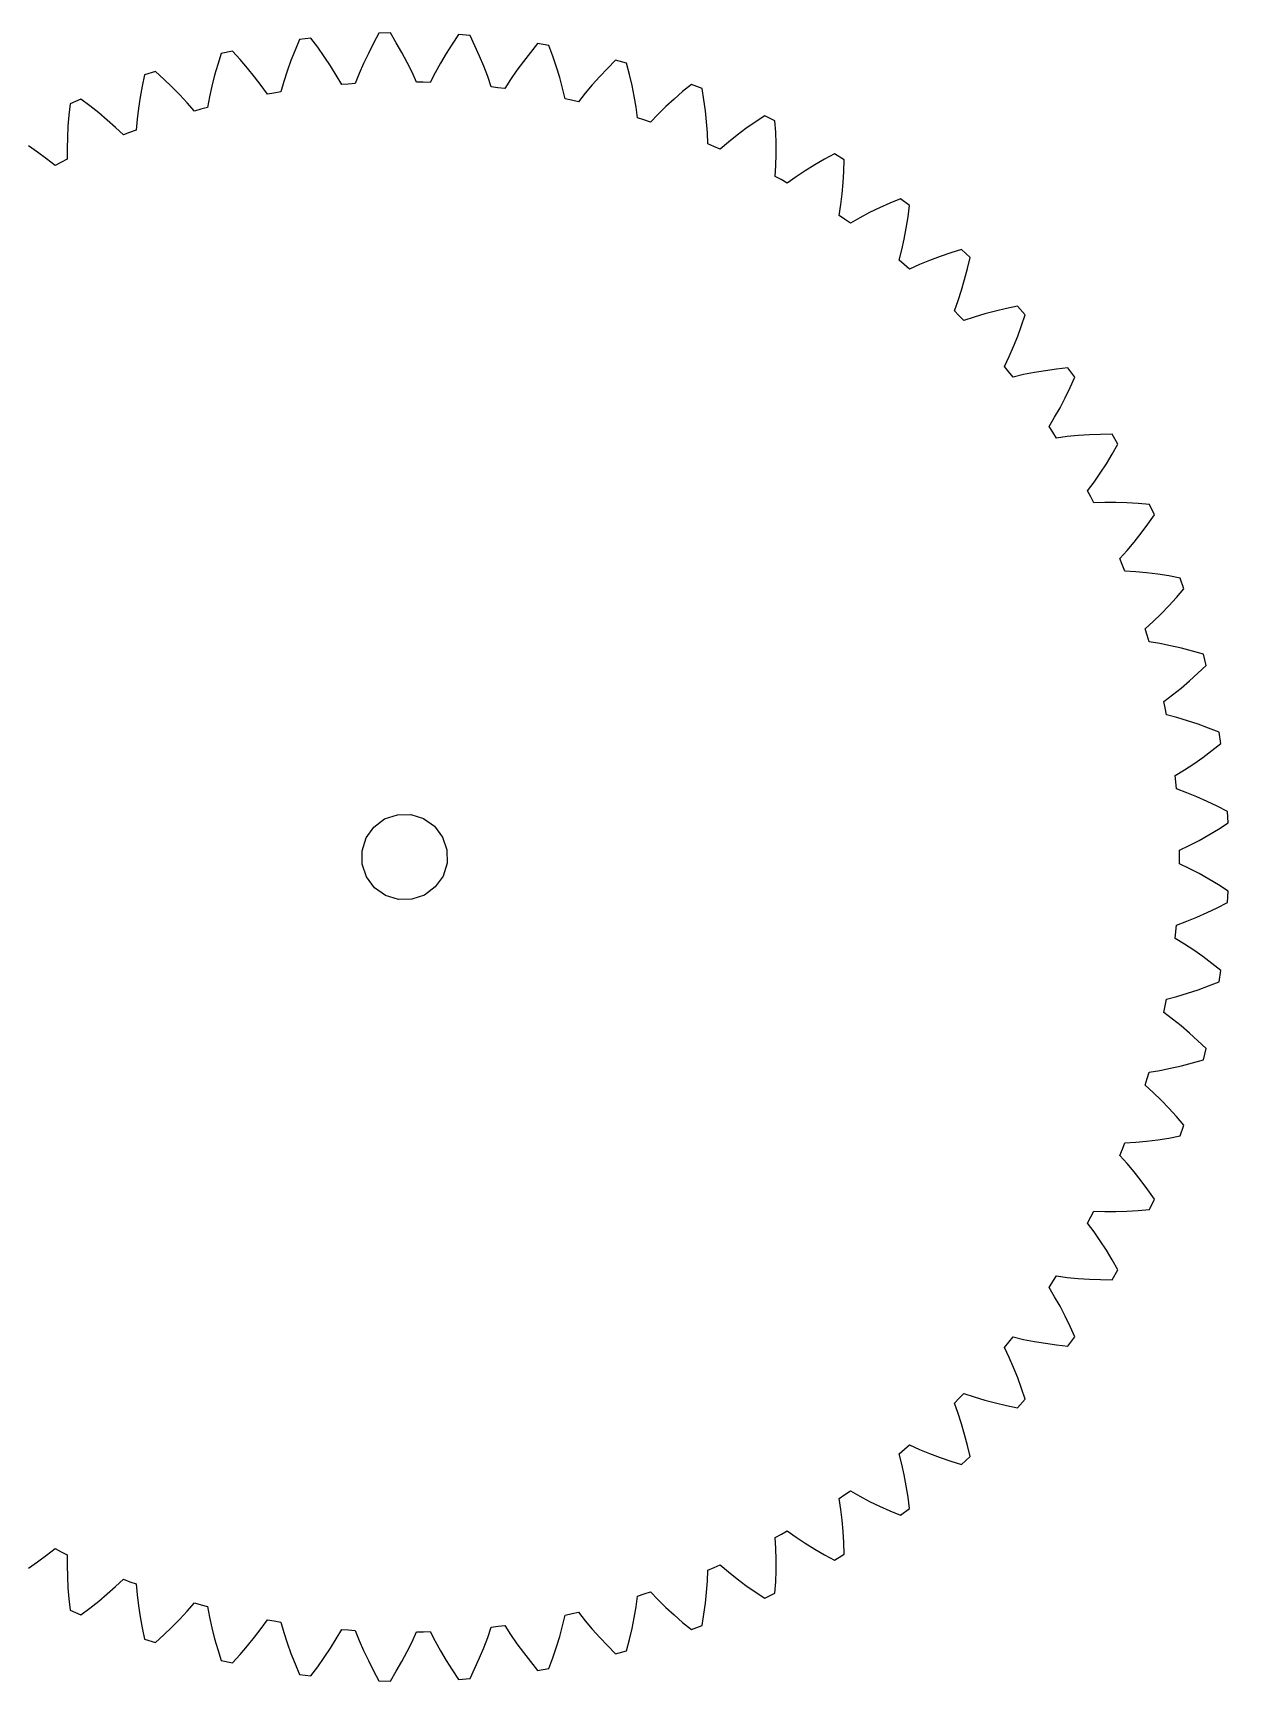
# Model space of a CAD drawing. Header units: metres. Extents: x -46 to 232, y -96 to 96.
# Drawn here: x 92.8 to 232, y -96 to 96 of the extents above; entities that cross this region are included whole.
import ezdxf

# ---------------------------------------------------------------- set-up
doc = ezdxf.new("R2010")
doc.units = ezdxf.units.M

msp = doc.modelspace()

# ---------------------------------------------------------------- linework, layer by layer
for p, q in [((134.427, 95.9562), (133.09, 95.9239)), ((135.117, 94.8196), (134.427, 95.9562)), ((123.846, 95.1877), (123.327, 93.9633)), ((125.174, 95.349), (123.846, 95.1877)), ((125.971, 94.2843), (125.174, 95.349)), ((126.728, 93.2109), (125.971, 94.2843)), ((132.455, 94.7553), (131.861, 93.5836)), ((133.09, 95.9239), (132.455, 94.7553)), ((135.768, 93.6781), (135.117, 94.8196)), ((141.617, 94.6625), (140.913, 93.5537)), ((142.362, 95.7645), (141.617, 94.6625)), ((143.696, 95.6675), (142.362, 95.7645)), ((144.273, 94.4697), (143.696, 95.6675)), ((144.81, 93.2707), (144.273, 94.4697)), ((151.575, 94.7109), (150.728, 93.6859)), ((152.894, 94.4856), (151.575, 94.7109)), ((153.353, 93.2376), (152.894, 94.4856)), ((114.318, 92.2941), (113.96, 91.0301)), ((114.716, 93.5629), (114.318, 92.2941)), ((116.022, 93.8515), (114.716, 93.5629)), ((116.918, 92.8687), (116.022, 93.8515)), ((117.775, 91.8734), (116.918, 92.8687)), ((122.849, 92.7398), (122.411, 91.5179)), ((123.327, 93.9633), (122.849, 92.7398)), ((127.445, 92.1291), (126.728, 93.2109)), ((128.12, 91.0397), (127.445, 92.1291)), ((131.308, 92.4097), (130.797, 91.2341)), ((131.861, 93.5836), (131.308, 92.4097)), ((136.377, 92.5322), (135.768, 93.6781)), ((136.944, 91.3827), (136.377, 92.5322)), ((140.249, 92.4386), (139.627, 91.3178)), ((140.913, 93.5537), (140.249, 92.4386)), ((145.306, 92.0713), (144.81, 93.2707)), ((149.919, 92.6503), (149.151, 91.6045)), ((150.728, 93.6859), (149.919, 92.6503)), ((153.771, 91.9924), (153.353, 93.2376)), ((160.644, 92.773), (159.701, 91.8346)), ((161.934, 92.4215), (160.644, 92.773)), ((162.271, 91.135), (161.934, 92.4215)), ((105.786, 91.0644), (105.512, 89.7631)), ((107.058, 91.4778), (105.786, 91.0644)), ((108.044, 90.586), (107.058, 91.4778)), ((108.994, 89.678), (108.044, 90.586)), ((113.96, 91.0301), (113.642, 89.7717)), ((118.593, 90.8659), (117.775, 91.8734)), ((119.371, 89.8467), (118.593, 90.8659)), ((122.016, 90.2985), (121.665, 89.0825)), ((122.411, 91.5179), (122.016, 90.2985)), ((128.753, 89.9431), (128.12, 91.0397)), ((130.797, 91.2341), (130.33, 90.0576)), ((137.467, 90.2301), (136.944, 91.3827)), ((138.234, 90.2149), (137.467, 90.2301)), ((139.048, 90.1919), (138.234, 90.2149)), ((139.627, 91.3178), (139.048, 90.1919)), ((145.76, 90.8724), (145.306, 92.0713)), ((146.169, 89.6748), (145.76, 90.8724)), ((148.424, 90.5489), (147.739, 89.4841)), ((149.151, 91.6045), (148.424, 90.5489)), ((154.149, 90.7508), (153.771, 91.9924)), ((154.485, 89.5137), (154.149, 90.7508)), ((158.797, 90.8818), (157.931, 89.915)), ((159.701, 91.8346), (158.797, 90.8818)), ((162.567, 89.8552), (162.271, 91.135)), ((105.277, 88.4705), (105.083, 87.1873)), ((105.512, 89.7631), (105.277, 88.4705)), ((109.905, 88.7542), (108.994, 89.678)), ((110.777, 87.8148), (109.905, 88.7542)), ((113.367, 88.5199), (113.134, 87.2756)), ((113.642, 89.7717), (113.367, 88.5199)), ((120.106, 88.8162), (119.371, 89.8467)), ((120.861, 88.9485), (120.106, 88.8162)), ((121.665, 89.0825), (120.861, 88.9485)), ((129.517, 90.0018), (128.753, 89.9431)), ((130.33, 90.0576), (129.517, 90.0018)), ((146.931, 89.5856), (146.169, 89.6748)), ((147.739, 89.4841), (146.931, 89.5856)), ((154.777, 88.2821), (154.485, 89.5137)), ((155.526, 88.1199), (154.777, 88.2821)), ((157.105, 88.9346), (156.321, 87.9409)), ((157.931, 89.915), (157.105, 88.9346)), ((162.824, 88.583), (162.567, 89.8552)), ((163.038, 87.3193), (162.824, 88.583)), ((168.454, 89.1258), (167.462, 88.2648)), ((169.483, 89.9689), (168.454, 89.1258)), ((170.734, 89.4945), (169.483, 89.9689)), ((170.944, 88.1816), (170.734, 89.4945)), ((96.991, 86.3941), (96.8824, 85.0848)), ((97.138, 87.7157), (96.991, 86.3941)), ((98.3645, 88.2499), (97.138, 87.7157)), ((99.4323, 87.4575), (98.3645, 88.2499)), ((100.465, 86.6454), (99.4323, 87.4575)), ((101.461, 85.8139), (100.465, 86.6454)), ((105.083, 87.1873), (104.929, 85.9147)), ((111.608, 86.8601), (110.777, 87.8148)), ((112.347, 87.0646), (111.608, 86.8601)), ((113.134, 87.2756), (112.347, 87.0646)), ((156.321, 87.9409), (155.526, 88.1199)), ((163.21, 86.0652), (163.038, 87.3193)), ((165.591, 86.4899), (164.714, 85.5765)), ((166.507, 87.3861), (165.591, 86.4899)), ((167.462, 88.2648), (166.507, 87.3861)), ((171.116, 86.8791), (170.944, 88.1816)), ((171.248, 85.5881), (171.116, 86.8791)), ((96.8824, 85.0848), (96.8128, 83.7889)), ((102.42, 84.9631), (101.461, 85.8139)), ((103.34, 84.093), (102.42, 84.9631)), ((104.818, 84.6538), (104.055, 84.3679)), ((104.929, 85.9147), (104.818, 84.6538)), ((163.94, 85.8314), (163.21, 86.0652)), ((164.714, 85.5765), (163.94, 85.8314)), ((171.34, 84.3095), (171.248, 85.5881)), ((175.834, 84.8237), (174.799, 84.0412)), ((176.905, 85.5849), (175.834, 84.8237)), ((178.01, 86.3248), (176.905, 85.5849)), ((179.209, 85.7319), (178.01, 86.3248)), ((179.292, 84.4048), (179.209, 85.7319)), ((93.3407, 82.0723), (92.2688, 82.8038)), ((96.8128, 83.7889), (96.7829, 82.5074)), ((104.055, 84.3679), (103.34, 84.093)), ((171.39, 83.0447), (171.34, 84.3095)), ((172.094, 82.7416), (171.39, 83.0447)), ((172.84, 82.4131), (172.094, 82.7416)), ((173.8, 83.2377), (172.84, 82.4131)), ((174.799, 84.0412), (173.8, 83.2377)), ((179.338, 83.0918), (179.292, 84.4048)), ((179.344, 81.794), (179.338, 83.0918)), ((94.3771, 81.318), (93.3407, 82.0723)), ((95.3762, 80.5408), (94.3771, 81.318)), ((96.0619, 80.8834), (95.3762, 80.5408)), ((96.7939, 81.2417), (96.0619, 80.8834)), ((96.7829, 82.5074), (96.7939, 81.2417)), ((179.312, 80.5126), (179.344, 81.794)), ((184.975, 81.2449), (183.836, 80.5906)), ((186.146, 81.8748), (184.975, 81.2449)), ((187.282, 81.1689), (186.146, 81.8748)), ((187.237, 79.8399), (187.282, 81.1689)), ((179.24, 79.2489), (179.312, 80.5126)), ((179.912, 78.8792), (179.24, 79.2489)), ((180.622, 78.4803), (179.912, 78.8792)), ((181.658, 79.2084), (180.622, 78.4803)), ((182.729, 79.9117), (181.658, 79.2084)), ((183.836, 80.5906), (182.729, 79.9117)), ((187.155, 78.5287), (187.237, 79.8399)), ((186.881, 75.964), (187.037, 77.2363)), ((187.037, 77.2363), (187.155, 78.5287)), ((186.687, 74.7131), (186.881, 75.964)), ((190.224, 75.0361), (189.09, 74.4394)), ((191.391, 75.6051), (190.224, 75.0361)), ((192.588, 76.1464), (191.391, 75.6051)), ((193.814, 76.6602), (192.588, 76.1464)), ((194.877, 75.848), (193.814, 76.6602)), ((194.704, 74.5296), (194.877, 75.848)), ((187.32, 74.2803), (186.687, 74.7131)), ((187.989, 73.8147), (187.32, 74.2803)), ((189.09, 74.4394), (187.989, 73.8147)), ((194.253, 71.9575), (194.496, 73.2324)), ((194.496, 73.2324), (194.704, 74.5296)), ((193.976, 70.7061), (194.253, 71.9575)), ((193.662, 69.4797), (193.976, 70.7061)), ((194.25, 68.9879), (193.662, 69.4797)), ((197.214, 69.4599), (196.027, 68.9755)), ((198.429, 69.9136), (197.214, 69.4599)), ((199.673, 70.3369), (198.429, 69.9136)), ((200.943, 70.73), (199.673, 70.3369)), ((201.923, 69.8189), (200.943, 70.73)), ((201.623, 68.5234), (201.923, 69.8189)), ((194.871, 68.46), (194.25, 68.9879)), ((196.027, 68.9755), (194.871, 68.46)), ((200.927, 66.0068), (201.291, 67.2523)), ((201.291, 67.2523), (201.623, 68.5234)), ((200.529, 64.7881), (200.927, 66.0068)), ((200.099, 63.5977), (200.529, 64.7881)), ((200.637, 63.0514), (200.099, 63.5977)), ((204.886, 63.5694), (203.632, 63.2352)), ((206.165, 63.8707), (204.886, 63.5694)), ((207.467, 64.1393), (206.165, 63.8707)), ((208.354, 63.1379), (207.467, 64.1393)), ((201.204, 62.466), (200.637, 63.0514)), ((202.404, 62.8676), (201.204, 62.466)), ((203.632, 63.2352), (202.404, 62.8676)), ((207.477, 60.6444), (207.931, 61.8775)), ((207.931, 61.8775), (208.354, 63.1379)), ((206.994, 59.4398), (207.477, 60.6444)), ((205.938, 57.1218), (206.481, 58.2651)), ((206.481, 58.2651), (206.994, 59.4398)), ((206.421, 56.5262), (205.938, 57.1218)), ((206.928, 55.8888), (206.421, 56.5262)), ((208.162, 56.1726), (206.928, 55.8888)), ((209.42, 56.42), (208.162, 56.1726)), ((210.7, 56.6316), (209.42, 56.42)), ((212.002, 56.8081), (210.7, 56.6316)), ((213.324, 56.9498), (212.002, 56.8081)), ((214.11, 55.8675), (213.324, 56.9498)), ((213.567, 54.6538), (214.11, 55.8675)), ((212.997, 53.4702), (213.567, 54.6538)), ((211.776, 51.1981), (212.4, 52.3179)), ((212.4, 52.3179), (212.997, 53.4702)), ((211.125, 50.1126), (211.776, 51.1981)), ((211.548, 49.4733), (211.125, 50.1126)), ((211.992, 48.7898), (211.548, 49.4733)), ((213.247, 48.9532), (211.992, 48.7898)), ((214.523, 49.0781), (213.247, 48.9532)), ((215.817, 49.1651), (214.523, 49.0781)), ((217.13, 49.2151), (215.817, 49.1651)), ((218.46, 49.2285), (217.13, 49.2151)), ((219.138, 48.0754), (218.46, 49.2285)), ((218.48, 46.9198), (219.138, 48.0754)), ((217.799, 45.7968), (218.48, 46.9198)), ((216.364, 43.6532), (217.093, 44.7074)), ((217.093, 44.7074), (217.799, 45.7968)), ((215.611, 42.6356), (216.364, 43.6532)), ((215.97, 41.9584), (215.611, 42.6356)), ((216.346, 41.2352), (215.97, 41.9584)), ((217.611, 41.2768), (216.346, 41.2352)), ((218.893, 41.2779), (217.611, 41.2768)), ((220.19, 41.2396), (218.893, 41.2779)), ((221.502, 41.1626), (220.19, 41.2396)), ((222.827, 41.0477), (221.502, 41.1626)), ((223.39, 39.8344), (222.827, 41.0477)), ((221.837, 37.6957), (222.624, 38.7478)), ((222.624, 38.7478), (223.39, 39.8344)), ((220.202, 35.7006), (221.03, 36.6796)), ((221.03, 36.6796), (221.837, 37.6957)), ((219.355, 34.7604), (220.202, 35.7006)), ((219.647, 34.0517), (219.355, 34.7604)), ((219.951, 33.2957), (219.647, 34.0517)), ((221.214, 33.2149), (219.951, 33.2957)), ((222.49, 33.0923), (221.214, 33.2149)), ((223.778, 32.929), (222.49, 33.0923)), ((225.076, 32.7258), (223.778, 32.929)), ((226.383, 32.4836), (225.076, 32.7258)), ((225.96, 30.2139), (226.827, 31.2216)), ((226.827, 31.2216), (226.383, 32.4836)), ((224.173, 28.3092), (225.075, 29.2428)), ((225.075, 29.2428), (225.96, 30.2139)), ((222.321, 26.5607), (223.255, 27.4147)), ((223.255, 27.4147), (224.173, 28.3092)), ((222.543, 25.8271), (222.321, 26.5607)), ((222.773, 25.0453), (222.543, 25.8271)), ((224.023, 24.843), (222.773, 25.0453)), ((225.281, 24.5978), (224.023, 24.843)), ((226.547, 24.311), (225.281, 24.5978)), ((227.819, 23.9835), (226.547, 24.311)), ((229.097, 23.6161), (227.819, 23.9835)), ((229.417, 22.3172), (229.097, 23.6161)), ((227.482, 20.5168), (228.456, 21.398)), ((228.456, 21.398), (229.417, 22.3172)), ((225.494, 18.8728), (226.494, 19.6746)), ((226.494, 19.6746), (227.482, 20.5168)), ((224.482, 18.113), (225.494, 18.8728)), ((224.632, 17.3614), (224.482, 18.113)), ((224.786, 16.561), (224.632, 17.3614)), ((226.01, 16.239), (224.786, 16.561)), ((227.238, 15.8736), (226.01, 16.239)), ((228.471, 15.466), (227.238, 15.8736)), ((229.705, 15.0172), (228.471, 15.466)), ((230.942, 14.5282), (229.705, 15.0172)), ((231.135, 13.2044), (230.942, 14.5282)), ((227.971, 10.8563), (229.035, 11.5992)), ((229.035, 11.5992), (230.09, 12.3823)), ((230.09, 12.3823), (231.135, 13.2044)), ((225.817, 9.49619), (226.898, 10.1548)), ((226.898, 10.1548), (227.971, 10.8563)), ((225.895, 8.73358), (225.817, 9.49619)), ((225.97, 7.92212), (225.895, 8.73358)), ((227.157, 7.48351), (225.97, 7.92212)), ((228.345, 7.00119), (227.157, 7.48351)), ((229.532, 6.47655), (228.345, 7.00119)), ((230.718, 5.91072), (229.532, 6.47655)), ((231.901, 5.30467), (230.718, 5.91072)), ((132.499, 3.49255), (133.754, 4.42728)), ((133.754, 4.42728), (135.236, 4.92862)), ((135.236, 4.92862), (136.8, 4.94753)), ((136.8, 4.94753), (138.293, 4.48213)), ((138.293, 4.48213), (139.57, 3.57799)), ((230.846, 3.25095), (231.966, 3.9684)), ((231.966, 3.9684), (231.901, 5.30467)), ((131.13, 0.72244), (131.595, 2.21596)), ((131.595, 2.21596), (132.499, 3.49255)), ((139.57, 3.57799), (140.505, 2.32361)), ((140.505, 2.32361), (141.006, 0.84178)), ((227.454, 1.34189), (228.59, 1.93658)), ((228.59, 1.93658), (229.721, 2.57333)), ((229.721, 2.57333), (230.846, 3.25095)), ((131.149, -0.84178), (131.13, 0.72244)), ((141.006, 0.84178), (141.025, -0.72244)), ((226.315, 0.79073), (227.454, 1.34189)), ((226.318, 0.02422), (226.315, 0.79073)), ((226.315, -0.79073), (226.318, 0.02422)), ((131.65, -2.32361), (131.149, -0.84178)), ((141.025, -0.72244), (140.56, -2.21596)), ((227.454, -1.34189), (226.315, -0.79073)), ((228.59, -1.93658), (227.454, -1.34189)), ((132.585, -3.57799), (131.65, -2.32361)), ((133.862, -4.48213), (132.585, -3.57799)), ((139.655, -3.49255), (138.401, -4.42728)), ((140.56, -2.21596), (139.655, -3.49255)), ((229.721, -2.57333), (228.59, -1.93658)), ((230.846, -3.25095), (229.721, -2.57333)), ((231.966, -3.9684), (230.846, -3.25095)), ((135.355, -4.94753), (133.862, -4.48213)), ((136.919, -4.92862), (135.355, -4.94753)), ((138.401, -4.42728), (136.919, -4.92862)), ((230.718, -5.91072), (231.901, -5.30467)), ((231.901, -5.30467), (231.966, -3.9684)), ((225.97, -7.92212), (227.157, -7.48351)), ((227.157, -7.48351), (228.345, -7.00119)), ((228.345, -7.00119), (229.532, -6.47655)), ((229.532, -6.47655), (230.718, -5.91072)), ((225.817, -9.49619), (225.899, -8.68536)), ((226.898, -10.1548), (225.817, -9.49619)), ((225.899, -8.68536), (225.97, -7.92212)), ((227.971, -10.8563), (226.898, -10.1548)), ((229.035, -11.5992), (227.971, -10.8563)), ((230.09, -12.3823), (229.035, -11.5992)), ((231.135, -13.2044), (230.09, -12.3823)), ((230.942, -14.5282), (231.135, -13.2044)), ((228.471, -15.466), (229.705, -15.0172)), ((229.705, -15.0172), (230.942, -14.5282)), ((224.642, -17.3139), (224.786, -16.561)), ((224.786, -16.561), (226.01, -16.239)), ((226.01, -16.239), (227.238, -15.8736)), ((227.238, -15.8736), (228.471, -15.466)), ((224.482, -18.113), (224.642, -17.3139)), ((225.494, -18.8728), (224.482, -18.113)), ((226.494, -19.6746), (225.494, -18.8728)), ((227.482, -20.5168), (226.494, -19.6746)), ((228.456, -21.398), (227.482, -20.5168)), ((229.417, -22.3172), (228.456, -21.398)), ((229.097, -23.6161), (229.417, -22.3172)), ((222.773, -25.0453), (224.023, -24.843)), ((224.023, -24.843), (225.281, -24.5978)), ((225.281, -24.5978), (226.547, -24.311)), ((226.547, -24.311), (227.819, -23.9835)), ((227.819, -23.9835), (229.097, -23.6161)), ((222.321, -26.5607), (222.557, -25.7807)), ((223.255, -27.4147), (222.321, -26.5607)), ((222.557, -25.7807), (222.773, -25.0453)), ((224.173, -28.3092), (223.255, -27.4147)), ((225.075, -29.2428), (224.173, -28.3092)), ((225.96, -30.2139), (225.075, -29.2428)), ((226.827, -31.2216), (225.96, -30.2139)), ((225.076, -32.7258), (226.383, -32.4836)), ((226.383, -32.4836), (226.827, -31.2216)), ((219.355, -34.7604), (219.665, -34.0068)), ((219.665, -34.0068), (219.951, -33.2957)), ((219.951, -33.2957), (221.214, -33.2149)), ((221.214, -33.2149), (222.49, -33.0923)), ((222.49, -33.0923), (223.778, -32.929)), ((223.778, -32.929), (225.076, -32.7258)), ((220.202, -35.7006), (219.355, -34.7604)), ((221.03, -36.6796), (220.202, -35.7006)), ((221.837, -37.6957), (221.03, -36.6796)), ((222.624, -38.7478), (221.837, -37.6957)), ((223.39, -39.8344), (222.624, -38.7478)), ((222.827, -41.0477), (223.39, -39.8344)), ((215.611, -42.6356), (215.993, -41.9155)), ((215.993, -41.9155), (216.346, -41.2352)), ((216.346, -41.2352), (217.611, -41.2768)), ((217.611, -41.2768), (218.893, -41.2779)), ((218.893, -41.2779), (220.19, -41.2396)), ((220.19, -41.2396), (221.502, -41.1626)), ((221.502, -41.1626), (222.827, -41.0477)), ((216.364, -43.6532), (215.611, -42.6356)), ((217.093, -44.7074), (216.364, -43.6532)), ((217.799, -45.7968), (217.093, -44.7074)), ((218.48, -46.9198), (217.799, -45.7968)), ((219.138, -48.0754), (218.48, -46.9198)), ((211.125, -50.1126), (211.574, -49.4327)), ((211.574, -49.4327), (211.992, -48.7898)), ((211.992, -48.7898), (213.247, -48.9532)), ((213.247, -48.9532), (214.523, -49.078)), ((214.523, -49.078), (215.817, -49.1651)), ((215.817, -49.1651), (217.13, -49.2151)), ((217.13, -49.2151), (218.46, -49.2285)), ((218.46, -49.2285), (219.138, -48.0754)), ((211.776, -51.1981), (211.125, -50.1126)), ((212.4, -52.3178), (211.776, -51.1981)), ((212.997, -53.4702), (212.4, -52.3178)), ((213.567, -54.6538), (212.997, -53.4702)), ((214.11, -55.8675), (213.567, -54.6538)), ((205.938, -57.1218), (206.451, -56.4885)), ((206.481, -58.2651), (205.938, -57.1218)), ((206.451, -56.4885), (206.928, -55.8888)), ((206.928, -55.8888), (208.162, -56.1726)), ((208.162, -56.1726), (209.42, -56.42)), ((209.42, -56.42), (210.7, -56.6316)), ((210.7, -56.6316), (212.002, -56.8081)), ((212.002, -56.8081), (213.324, -56.9498)), ((213.324, -56.9498), (214.11, -55.8675)), ((206.994, -59.4398), (206.481, -58.2651)), ((207.477, -60.6444), (206.994, -59.4398)), ((207.931, -61.8775), (207.477, -60.6444)), ((200.099, -63.5977), (200.671, -63.0168)), ((200.671, -63.0168), (201.204, -62.466)), ((201.204, -62.466), (202.404, -62.8676)), ((202.404, -62.8676), (203.632, -63.2352)), ((203.632, -63.2352), (204.886, -63.5694)), ((207.467, -64.1393), (208.354, -63.1379)), ((208.354, -63.1379), (207.931, -61.8775)), ((200.529, -64.7881), (200.099, -63.5977)), ((200.927, -66.0068), (200.529, -64.7881)), ((204.886, -63.5694), (206.165, -63.8707)), ((206.165, -63.8707), (207.467, -64.1393)), ((201.291, -67.2523), (200.927, -66.0068)), ((193.662, -69.4797), (194.287, -68.9567)), ((194.287, -68.9567), (194.871, -68.46)), ((194.871, -68.46), (196.027, -68.9755)), ((196.027, -68.9755), (197.214, -69.4599)), ((201.623, -68.5234), (201.291, -67.2523)), ((201.923, -69.8189), (201.623, -68.5234)), ((193.976, -70.7061), (193.662, -69.4797)), ((194.253, -71.9575), (193.976, -70.7061)), ((197.214, -69.4599), (198.429, -69.9136)), ((198.429, -69.9136), (199.673, -70.3369)), ((199.673, -70.3369), (200.943, -70.73)), ((200.943, -70.73), (201.923, -69.8189)), ((194.496, -73.2324), (194.253, -71.9575)), ((186.687, -74.7131), (187.36, -74.2528)), ((186.881, -75.964), (186.687, -74.7131)), ((187.36, -74.2528), (187.989, -73.8147)), ((187.989, -73.8147), (189.09, -74.4394)), ((189.09, -74.4394), (190.224, -75.0361)), ((194.704, -74.5296), (194.496, -73.2324)), ((194.877, -75.848), (194.704, -74.5296)), ((187.037, -77.2363), (186.881, -75.964)), ((190.224, -75.0361), (191.391, -75.6051)), ((191.391, -75.6051), (192.588, -76.1464)), ((192.588, -76.1464), (193.814, -76.6602)), ((193.814, -76.6602), (194.877, -75.848)), ((179.954, -78.8557), (180.622, -78.4803)), ((180.622, -78.4803), (181.658, -79.2084)), ((187.155, -78.5287), (187.037, -77.2363)), ((187.237, -79.8399), (187.155, -78.5287)), ((94.3771, -81.318), (95.3762, -80.5408)), ((95.3762, -80.5408), (96.1053, -80.9049)), ((179.24, -79.2489), (179.954, -78.8557)), ((179.312, -80.5126), (179.24, -79.2489)), ((179.344, -81.794), (179.312, -80.5126)), ((181.658, -79.2084), (182.729, -79.9117)), ((182.729, -79.9117), (183.836, -80.5906)), ((183.836, -80.5906), (184.975, -81.2449)), ((187.282, -81.1689), (187.237, -79.8399)), ((92.2688, -82.8038), (93.3407, -82.0723)), ((93.3407, -82.0723), (94.3771, -81.318)), ((96.1053, -80.9049), (96.7939, -81.2417)), ((96.7939, -81.2417), (96.7829, -82.5074)), ((96.7829, -82.5074), (96.8128, -83.7889)), ((172.139, -82.7222), (172.84, -82.4131)), ((172.84, -82.4131), (173.8, -83.2377)), ((179.338, -83.0918), (179.344, -81.794)), ((184.975, -81.2449), (186.146, -81.8748)), ((186.146, -81.8748), (187.282, -81.1689)), ((96.8128, -83.7889), (96.8824, -85.0848)), ((102.42, -84.9631), (103.34, -84.093)), ((103.34, -84.093), (104.1, -84.385)), ((104.1, -84.385), (104.818, -84.6538)), ((171.248, -85.5881), (171.34, -84.3095)), ((171.34, -84.3095), (171.39, -83.0447)), ((171.39, -83.0447), (172.139, -82.7222)), ((173.8, -83.2377), (174.799, -84.0412)), ((174.799, -84.0412), (175.834, -84.8237)), ((179.209, -85.7319), (179.292, -84.4048)), ((179.292, -84.4048), (179.338, -83.0918)), ((96.8824, -85.0848), (96.991, -86.3941)), ((100.465, -86.6454), (101.461, -85.8139)), ((101.461, -85.8139), (102.42, -84.9631)), ((104.818, -84.6538), (104.929, -85.9147)), ((104.929, -85.9147), (105.083, -87.1873)), ((163.038, -87.3193), (163.21, -86.0652)), ((163.21, -86.0652), (163.986, -85.8165)), ((163.986, -85.8165), (164.714, -85.5765)), ((164.714, -85.5765), (165.591, -86.4899)), ((171.116, -86.8791), (171.248, -85.5881)), ((175.834, -84.8237), (176.905, -85.5849)), ((176.905, -85.5849), (178.01, -86.3248)), ((178.01, -86.3248), (179.209, -85.7319)), ((96.991, -86.3941), (97.138, -87.7157)), ((97.138, -87.7157), (98.3645, -88.2499)), ((98.3645, -88.2499), (99.4323, -87.4575)), ((99.4323, -87.4575), (100.465, -86.6454)), ((105.083, -87.1873), (105.277, -88.4705)), ((109.905, -88.7542), (110.777, -87.8148)), ((110.777, -87.8148), (111.608, -86.8601)), ((111.608, -86.8601), (112.394, -87.0773)), ((112.394, -87.0773), (113.134, -87.2756)), ((113.134, -87.2756), (113.367, -88.5199)), ((154.777, -88.2821), (155.574, -88.1094)), ((155.574, -88.1094), (156.321, -87.9409)), ((156.321, -87.9409), (157.105, -88.9346)), ((162.824, -88.583), (163.038, -87.3193)), ((165.591, -86.4899), (166.507, -87.3861)), ((166.507, -87.3861), (167.462, -88.2648)), ((167.462, -88.2648), (168.454, -89.1258)), ((170.734, -89.4945), (170.944, -88.1816)), ((170.944, -88.1816), (171.116, -86.8791)), ((105.277, -88.4705), (105.512, -89.7631)), ((105.512, -89.7631), (105.786, -91.0644)), ((108.044, -90.586), (108.994, -89.678)), ((108.994, -89.678), (109.905, -88.7542)), ((113.367, -88.5199), (113.642, -89.7717)), ((113.642, -89.7717), (113.96, -91.0301)), ((118.593, -90.8659), (119.371, -89.8467)), ((119.371, -89.8467), (120.106, -88.8162)), ((120.106, -88.8162), (120.909, -88.9566)), ((120.909, -88.9566), (121.665, -89.0825)), ((121.665, -89.0825), (122.016, -90.2985)), ((128.12, -91.0397), (128.753, -89.9431)), ((128.753, -89.9431), (129.565, -90.0053)), ((129.565, -90.0053), (130.33, -90.0576)), ((130.33, -90.0576), (130.797, -91.2341)), ((138.282, -90.2137), (139.048, -90.1919)), ((139.048, -90.1919), (139.627, -91.3178)), ((145.76, -90.8724), (146.169, -89.6748)), ((146.169, -89.6748), (146.979, -89.5798)), ((146.979, -89.5798), (147.739, -89.4841)), ((147.739, -89.4841), (148.424, -90.5489)), ((154.149, -90.7508), (154.485, -89.5137)), ((154.485, -89.5137), (154.777, -88.2821)), ((157.105, -88.9346), (157.931, -89.915)), ((157.931, -89.915), (158.797, -90.8818)), ((162.271, -91.135), (162.567, -89.8552)), ((162.567, -89.8552), (162.824, -88.583)), ((168.454, -89.1258), (169.483, -89.9689)), ((169.483, -89.9689), (170.734, -89.4945)), ((105.786, -91.0644), (107.058, -91.4778)), ((107.058, -91.4778), (108.044, -90.586)), ((113.96, -91.0301), (114.318, -92.2941)), ((116.918, -92.8687), (117.775, -91.8734)), ((117.775, -91.8734), (118.593, -90.8659)), ((122.016, -90.2985), (122.411, -91.5179)), ((122.411, -91.5179), (122.849, -92.7398)), ((127.445, -92.1291), (128.12, -91.0397)), ((130.797, -91.2341), (131.308, -92.4097)), ((136.377, -92.5322), (136.944, -91.3827)), ((136.944, -91.3827), (137.467, -90.2301)), ((137.467, -90.2301), (138.282, -90.2137)), ((139.627, -91.3178), (140.249, -92.4386)), ((144.81, -93.2707), (145.306, -92.0713)), ((145.306, -92.0713), (145.76, -90.8724)), ((148.424, -90.5489), (149.151, -91.6045)), ((149.151, -91.6045), (149.919, -92.6503)), ((153.353, -93.2376), (153.771, -91.9924)), ((153.771, -91.9924), (154.149, -90.7508)), ((158.797, -90.8818), (159.701, -91.8346)), ((159.701, -91.8346), (160.644, -92.773)), ((161.934, -92.4215), (162.271, -91.135)), ((114.318, -92.2941), (114.716, -93.5628)), ((114.716, -93.5628), (116.022, -93.8515)), ((116.022, -93.8515), (116.918, -92.8687)), ((122.849, -92.7398), (123.327, -93.9633)), ((123.327, -93.9633), (123.846, -95.1877)), ((125.971, -94.2843), (126.728, -93.2109)), ((126.728, -93.2109), (127.445, -92.1291)), ((131.308, -92.4097), (131.861, -93.5836)), ((131.861, -93.5836), (132.455, -94.7553)), ((135.117, -94.8196), (135.768, -93.6781)), ((135.768, -93.6781), (136.377, -92.5322)), ((140.249, -92.4386), (140.913, -93.5537)), ((140.913, -93.5537), (141.617, -94.6625)), ((144.273, -94.4697), (144.81, -93.2707)), ((149.919, -92.6503), (150.728, -93.6859)), ((150.728, -93.6859), (151.575, -94.7109)), ((152.894, -94.4856), (153.353, -93.2376)), ((160.644, -92.773), (161.934, -92.4215)), ((123.846, -95.1877), (125.174, -95.349)), ((125.174, -95.349), (125.971, -94.2843)), ((132.455, -94.7553), (133.09, -95.9239)), ((133.09, -95.9239), (134.427, -95.9562)), ((134.427, -95.9562), (135.117, -94.8196)), ((141.617, -94.6625), (142.362, -95.7645)), ((142.362, -95.7645), (143.696, -95.6675)), ((143.696, -95.6675), (144.273, -94.4697)), ((151.575, -94.7109), (152.894, -94.4856))]:
    msp.add_line(p, q)

doc.saveas('drawing.dxf')
